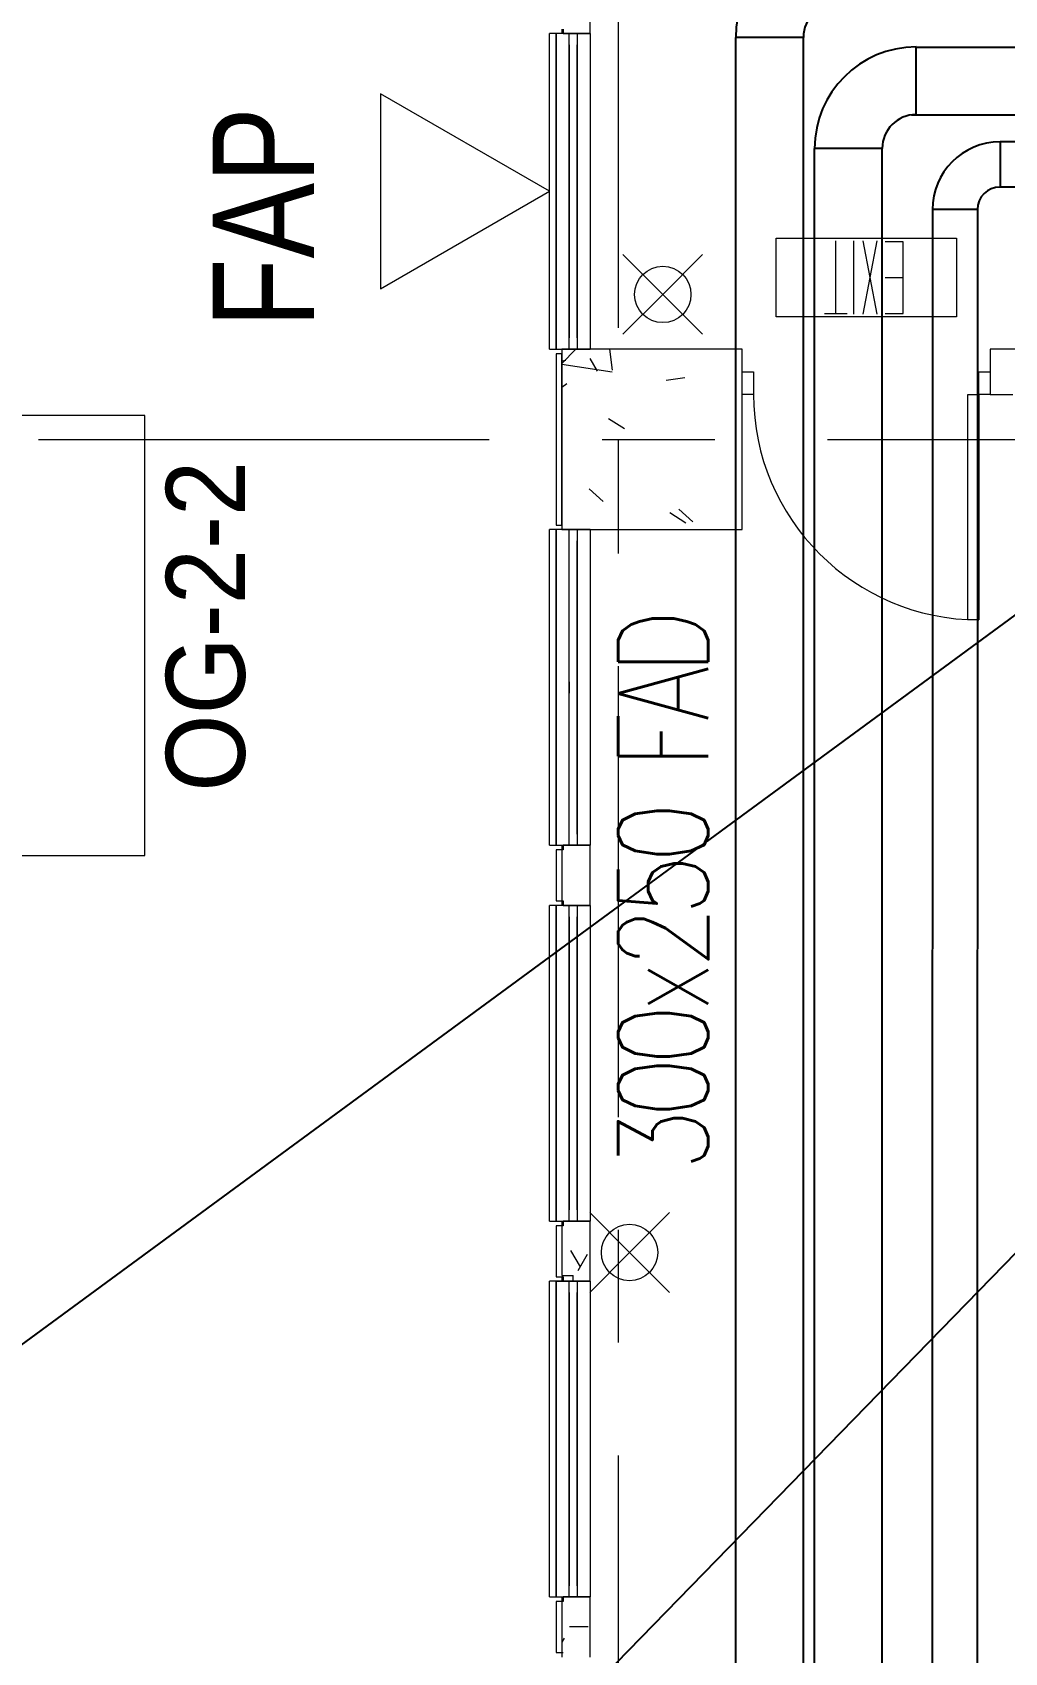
# Model space of a CAD drawing. Header units: millimetres. Extents: x 50620 to 404449, y -131543 to 97.
# Drawn here: x 346388 to 350701, y -47778 to -40593 of the extents above; entities that cross this region are included whole.
import ezdxf

# ---------------------------------------------------------------- set-up
doc = ezdxf.new("R2010")
doc.units = ezdxf.units.MM
doc.linetypes.add('IDA - Grid Line', pattern=[3500, 2000, -500, 500, -500])
for name, color, linetype, lineweight in [('1599_DB_A_BLK2_HQ_R21-2ND STOREY 20230517--$0$A-_DETA----_ED-1', 8, 'Continuous', 9), ('1599_DB_A_BLK2_HQ_R21-2ND STOREY 20230517--$0$A-_DOOR----_E', 8, 'Continuous', 9), ('1599_DB_A_BLK2_HQ_R21-2ND STOREY 20230517--$0$A-_GENM----_M', 8, 'Continuous', 9), ('1599_DB_A_BLK2_HQ_R21-2ND STOREY 20230517--$0$A-_WIND----_E', 8, 'Continuous', 9), ('1599_DB_A_BLK2_HQ_R21-2ND STOREY 20230517--$0$E-_LIGT----_E', 8, 'Continuous', 9), ('1599_DB_A_BLK2_HQ_R21-2ND STOREY 20230517--$0$S-_COLN----_E', 8, 'Continuous', 9), ('A-_ANOT----_A-1', 8, 'Continuous', 0), ('A-_FLOR----_E', 8, 'Continuous', 9), ('A-_GENM----_M', 8, 'Continuous', 9), ('A-_WALL----_E', 8, 'Continuous', 9), ('A-_WALL----_E-1', 8, 'Continuous', 18), ('A-_WALL----_H-2', 8, 'Continuous', 9), ('A-_WIND----_E', 8, 'Continuous', 9), ('E-LIGHT----E', 8, 'Continuous', 9), ('M-_ARCHI', 8, 'Continuous', 5), ('M-ACMV_FAD', 3, 'Continuous', 25), ('M-FA TEXT', 3, 'Continuous', 25), ('M_ACMV_ANNOTATION', 7, 'Continuous', 20), ('S-_COLN----_E', 8, 'Continuous', 5), ('S-_COLN----_E-1', 8, 'Continuous', 5), ('S-_COLN----_E-2', 8, 'Continuous', 5)]:
    doc.layers.add(name, color=color, linetype=linetype, lineweight=lineweight)
doc.layers.add('S-_ANOTGRID_E-1', color=9, linetype='IDA - Grid Line', lineweight=5, true_color=0x808080)
doc.styles.add('Arial', font='arial.ttf', dxfattribs={"width": 0.8, "height": 300})
doc.styles.add('Arial_2', font='arial.ttf', dxfattribs={"width": 0.8, "height": 75})
doc.styles.get("Standard").update_dxf_attribs({"font": 'arial.ttf'})
doc.dimstyles.get("Standard").update_dxf_attribs({"dimtxt": 200, "dimasz": 150, "dimexe": 0.18, "dimexo": 0.0625, "dimgap": 10, "dimtad": 1, "dimtih": 1, "dimtoh": 1, "dimdec": 0, "dimzin": 0, "dimdsep": 46, "dimtxsty": 'Standard', "dimcen": 0.09, "dimclrd": 256, "dimclre": 256, "dimclrt": 256, "dimadec": 0, "dimazin": 0, "dimtfac": 1, "dimtdec": 0, "dimtofl": 0, "dimtmove": 0, "dimatfit": 3, "dimfxl": 1, "dimtolj": 1, "dimtzin": 0, "dimarcsym": 1})
pattern_1 = [(6e-11, (-28420.7, -5558.67), (1016, 254), [83.82, -678.18, 83.82, -678.18, -4064]), (6e-11, (-28420.7, -5558.67), (1016, 254), [-1524, 83.82, -1440.18, 83.82, -678.18, -1778]), (6e-11, (-28420.7, -5558.67), (1016, 254), [-3810, 83.82, -424.18, 83.82, -1186.18]), (120, (-28039.7, -5431.67), (-727.9705, 752.882), [83.82, -678.18, 83.82, -678.18, -4064]), (120, (-28039.7, -5431.67), (-727.9705, 752.882), [-1524, 83.82, -1440.18, 83.82, -678.18, -1778]), (120, (-28039.7, -5431.67), (-727.9705, 752.882), [-3810, 83.82, -424.18, 83.82, -1186.18]), (240, (-27912.7, -4923.67), (-288.0295, -1006.882), [83.82, -678.18, 83.82, -678.18, -4064]), (240, (-27912.7, -4923.67), (-288.0295, -1006.882), [-1524, 83.82, -1440.18, 83.82, -678.18, -1778]), (240, (-27912.7, -4923.67), (-288.0295, -1006.882), [-3810, 83.82, -424.18, 83.82, -1186.18])]
pattern_2 = [(6e-11, (-28420.7, -3975.34), (1016, 254), [83.82, -678.18, 83.82, -678.18, -4064]), (6e-11, (-28420.7, -3975.34), (1016, 254), [-1524, 83.82, -1440.18, 83.82, -678.18, -1778]), (6e-11, (-28420.7, -3975.34), (1016, 254), [-3810, 83.82, -424.18, 83.82, -1186.18]), (120, (-28039.7, -3848.34), (-727.9705, 752.8818), [83.82, -678.18, 83.82, -678.18, -4064]), (120, (-28039.7, -3848.34), (-727.9705, 752.8818), [-1524, 83.82, -1440.18, 83.82, -678.18, -1778]), (120, (-28039.7, -3848.34), (-727.9705, 752.8818), [-3810, 83.82, -424.18, 83.82, -1186.18]), (240, (-27912.7, -3340.34), (-288.0295, -1006.8818), [83.82, -678.18, 83.82, -678.18, -4064]), (240, (-27912.7, -3340.34), (-288.0295, -1006.8818), [-1524, 83.82, -1440.18, 83.82, -678.18, -1778]), (240, (-27912.7, -3340.34), (-288.0295, -1006.8818), [-3810, 83.82, -424.18, 83.82, -1186.18])]

# ---------------------------------------------------------------- blocks, each defined once
blk = doc.blocks.new('IDA - Casement w Top Hung - 2 Panels - 1400L X 1800H - B2-AW01-3560557-BLK 2 2ND STOREY PLAN')
at = {"layer": 'A-_WIND----_E'}
for p, q in [((-700, 17.5), (700, 17.5)), ((-700, 17.5), (-700, -17.5)), ((-615, 17.5), (-650, 17.5)), ((-650, 17.5), (-25, 17.5)), ((-650, 17.5), (650, 17.5)), ((650, 17.5), (-650, 17.5)), ((-35, 17.5), (-615, 17.5)), ((-615, 17.5), (-60, 17.5)), ((0, 17.5), (-35, 17.5)), ((-24.9, 17.5), (25, 17.5)), ((35, 17.5), (0, 17.5)), ((25, 17.5), (650, 17.5)), ((615, 17.5), (35, 17.5)), ((60, 17.5), (615, 17.5)), ((650, 17.5), (615, 17.5)), ((700, 17.5), (700, -17.5)), ((700, -17.5), (-700, -17.5)), ((-650, -17.5), (-615, -17.5)), ((-25, -17.5), (-650, -17.5)), ((650, -17.5), (-650, -17.5)), ((650, -17.5), (-650, -17.5)), ((-615, -17.5), (-35, -17.5)), ((-60, -17.5), (-615, -17.5)), ((-35, -17.5), (0, -17.5)), ((-24.9, -17.5), (25, -17.5)), ((0, -17.5), (35, -17.5)), ((650, -17.5), (25, -17.5)), ((35, -17.5), (615, -17.5)), ((615, -17.5), (60, -17.5)), ((615, -17.5), (650, -17.5))]:
    blk.add_line(p, q, dxfattribs=at)
blk = doc.blocks.new('IDA - Casement w Top Hung - 2 Panels - 1400L X 1800H - B2-AW01-3560558-BLK 2 2ND STOREY PLAN')
at = {"layer": 'A-_WIND----_E'}
for p, q in [((-700, 17.5), (700, 17.5)), ((-700, 17.5), (-700, -17.5)), ((-650, 17.5), (-615, 17.5)), ((-650, 17.5), (-25, 17.5)), ((-650, 17.5), (650, 17.5)), ((-650, 17.5), (650, 17.5)), ((-615, 17.5), (-35, 17.5)), ((-615, 17.5), (-60, 17.5)), ((-35, 17.5), (0, 17.5)), ((25, 17.5), (-24.9, 17.5)), ((0, 17.5), (35, 17.5)), ((25, 17.5), (650, 17.5)), ((35, 17.5), (615, 17.5)), ((60, 17.5), (615, 17.5)), ((615, 17.5), (650, 17.5)), ((700, 17.5), (700, -17.5)), ((700, -17.5), (-700, -17.5)), ((-615, -17.5), (-650, -17.5)), ((-25, -17.5), (-650, -17.5)), ((650, -17.5), (-650, -17.5)), ((-650, -17.5), (650, -17.5)), ((-35, -17.5), (-615, -17.5)), ((-60, -17.5), (-615, -17.5)), ((0, -17.5), (-35, -17.5)), ((25, -17.5), (-24.9, -17.5)), ((35, -17.5), (0, -17.5)), ((650, -17.5), (25, -17.5)), ((615, -17.5), (35, -17.5)), ((615, -17.5), (60, -17.5)), ((650, -17.5), (615, -17.5))]:
    blk.add_line(p, q, dxfattribs=at)
blk = doc.blocks.new('Wall Motif - Type 1-2673956-BLK 2 2ND STOREY PLAN')
at = {"layer": 'A-_GENM----_M'}
for p, q in [((-575, -75), (825, -75)), ((-575, -75), (-575, -105)), ((825, -105), (-575, -105)), ((-525, -75), (81.1, -75)), ((81.1, -105), (-525, -105)), ((-481.1, -75), (125, -75)), ((-481.1, -75), (731.1, -75)), ((125, -105), (-481.1, -105)), ((731.1, -105), (-481.1, -105)), ((125, -75), (731.1, -75)), ((731.1, -105), (125, -105)), ((168.9, -75), (775, -75)), ((775, -105), (168.9, -105)), ((825, -105), (825, -75))]:
    blk.add_line(p, q, dxfattribs=at)
blk = doc.blocks.new('1599_DB_A_BLK2_HQ_R21-2ND STOREY 20230517--$0$IDA - Exit Sign - IDA - Exit Sign - One Side-2587573-LINKVIEW_BLK2_2ND STOREY')
at = {"layer": '1599_DB_A_BLK2_HQ_R21-2ND STOREY 20230517--$0$A-_DETA----_ED-1', "color": 8}
for p, q in [((-163.9, -115.1), (-163.9, -432.5)), ((-83.9, -115.1), (-163.9, -115.1)), ((-48.9, -112.8), (14, -437.8)), ((14, -112.8), (-48.9, -437.8)), ((55.1, -112.8), (55.1, -437.8)), ((185.1, -115.3), (85.1, -115.3)), ((135.1, -115.3), (135.1, -437.8)), ((-83.9, -275), (-163.9, -275)), ((-163.9, -432.5), (-83.9, -432.5))]:
    blk.add_line(p, q, dxfattribs=at)
at = {"layer": '1599_DB_A_BLK2_HQ_R21-2ND STOREY 20230517--$0$E-_LIGT----_E', "color": 8}
for p, q in [((-400, -450), (-400, -100)), ((-400, -100), (400, -100)), ((400, -100), (400, -450)), ((400, -450), (-400, -450))]:
    blk.add_line(p, q, dxfattribs=at)
blk = doc.blocks.new('1599_DB_A_BLK2_HQ_R21-2ND STOREY 20230517--$0$IDA- Fire Extinguisher - 3kg AB-3508500-LINKVIEW_BLK2_2ND STOREY')
at = {"layer": '1599_DB_A_BLK2_HQ_R21-2ND STOREY 20230517--$0$A-_DETA----_ED-1', "lineweight": 0}
for p in [(-176.8, 376.8), (176.8, 376.8), (-176.8, 23.2), (176.8, 23.2)]:
    blk.add_line(p, (0, 200), dxfattribs=at)
blk.add_circle((0, 200), 125, dxfattribs=at)
blk = doc.blocks.new('1599_DB_A_BLK2_HQ_R21-2ND STOREY 20230517--$0$IDA - F - Single - Swing - 1100L X 2200H - B2-TD01-3240952-LINKVIEW_BLK2_2ND STOREY')
at = {"layer": '1599_DB_A_BLK2_HQ_R21-2ND STOREY 20230517--$0$A-_DOOR----_E'}
for p, q in [((-550, 50), (-500, 50)), ((-500, 50), (-500, -50)), ((500, 50), (550, 50)), ((500, -50), (500, 50)), ((-500, -50), (-550, -50)), ((450, -50), (500, -50)), ((450, -1050), (450, -50)), ((500, -50), (500, -1050)), ((550, -50), (500, -50)), ((500, -1050), (450, -1050))]:
    blk.add_line(p, q, dxfattribs=at)
blk.add_arc((500, -50), 1000, 180, 270, dxfattribs=at)
blk = doc.blocks.new('1599_DB_A_BLK2_HQ_R21-2ND STOREY 20230517--$0$Wall Motif - Type 1-2673956-LINKVIEW_BLK2_2ND STOREY')
at = {"layer": '1599_DB_A_BLK2_HQ_R21-2ND STOREY 20230517--$0$A-_GENM----_M'}
for p, q in [((-575, -75), (825, -75)), ((-575, -75), (-575, -105)), ((825, -105), (-575, -105)), ((825, -105), (825, -75))]:
    blk.add_line(p, q, dxfattribs=at)
blk = doc.blocks.new('1599_DB_A_BLK2_HQ_R21-2ND STOREY 20230517--$0$IDA - Casement w Top Hung - 2 Panels - 1400L X 1800H - B2-AW01-3560557-LINKVIEW_BLK2_2ND STOREY')
at = {"layer": '1599_DB_A_BLK2_HQ_R21-2ND STOREY 20230517--$0$A-_WIND----_E'}
for p, q in [((-700, 17.5), (700, 17.5)), ((-700, 17.5), (-700, -17.5)), ((700, 17.5), (700, -17.5)), ((700, -17.5), (-700, -17.5))]:
    blk.add_line(p, q, dxfattribs=at)
blk = doc.blocks.new('1599_DB_A_BLK2_HQ_R21-2ND STOREY 20230517--$0$IDA - Casement w Top Hung - 2 Panels - 1400L X 1800H - B2-AW01-3560558-LINKVIEW_BLK2_2ND STOREY')
at = {"layer": '1599_DB_A_BLK2_HQ_R21-2ND STOREY 20230517--$0$A-_WIND----_E'}
for p, q in [((-700, 17.5), (700, 17.5)), ((-700, 17.5), (-700, -17.5)), ((700, 17.5), (700, -17.5)), ((700, -17.5), (-700, -17.5))]:
    blk.add_line(p, q, dxfattribs=at)
blk = doc.blocks.new('ARCHI 2ND_2024 09 11')
at = {"layer": '1599_DB_A_BLK2_HQ_R21-2ND STOREY 20230517--$0$S-_COLN----_E', "lineweight": 5}
h = blk.add_hatch(dxfattribs=at)
h.set_pattern_fill('FP_1', color=8, style=0, pattern_type=2)
h.set_pattern_definition([(50, (-28420.7, -3975.3), (1821.84, -159.39), [190.5, -2095.5]), (355, (-28420.7, -3975.3), (-352.43, 1910.57), [152.4, -1676.4]), (100.451, (-28268.9, -3988.6), (1469.43, 1751.17), [161.9, -1780.9]), (46.184, (-28420.7, -3467.3), (2710.8, -420.43), [285.75, -3143.25]), (96.636, (-28194.8, -3502.4), (2374.03, 2474.3), [242.85, -2671.35]), (351.184, (-28420.7, -3467.3), (2374.05, 2474.25), [228.6, -2514.6]), (21, (-28166.7, -3594.3), (1516.14, -1022.65), [190.5, -2095.5]), (326, (-28166.7, -3594.3), (618.02, 1841.88), [152.4, -1676.4]), (71.451, (-28040.4, -3679.6), (2134.17, 819.21), [161.9, -1780.9]), (37.5, (-28420.7, -3975.34), (30.886, 845.55), [83.82, -1572.26, 83.82, -1617.98, -1682.75]), (37.5, (-28420.7, -3975.34), (30.886, 845.55), [-3357.88, 83.82, -1598.93]), (7.5, (-28420.7, -3975.3), (668.197, 1001.806), [83.82, -886.46, 83.82, -1534.16, -641.35]), (7.5, (-28420.7, -3975.3), (668.197, 1001.806), [-2588.26, 83.82, -557.53]), (327.5, (-28987.1, -3975.34), (1355.91, -57.29), [83.82, -551.18, 83.82, -1897.38, -2628.9]), (327.5, (-28987.1, -3975.34), (1355.91, -57.29), [-2616.2, 83.82, -2545.08]), (317.5, (-29241.1, -3975.3), (1481.29, 254.27), [83.82, -741.68, 83.82, -1231.9, -1866.9]), (317.5, (-29241.1, -3975.3), (1481.29, 254.27), [-2141.22, 83.82, -1783.08])])
h.paths.add_polyline_path([(-36182.7, -14800), (-35450, -14800), (-35450, -14000), (-36250, -14000), (-36250, -14800), (-36217.7, -14800)], flags=0)
h = blk.add_hatch(dxfattribs=at)
h.set_pattern_fill('FP_3', color=8, style=0, pattern_type=2)
h.set_pattern_definition(pattern_1)
h.paths.add_polyline_path([(-35450, -14100), (-35450, -14000), (-36125, -14000), (-36125, -14100), (-35783.8, -14100)], flags=0)
h = blk.add_hatch(dxfattribs=at)
h.set_pattern_fill('FP_3', color=8, style=0, pattern_type=2)
h.set_pattern_definition(pattern_1)
h.paths.add_polyline_path([(-33077.7, -14100), (-23250, -14100), (-23250, -14000), (-34350, -14000), (-34350, -14100), (-34150, -14100)], flags=0)
h = blk.add_hatch(dxfattribs=at)
h.set_pattern_fill('FP_3', color=8, style=0, pattern_type=2)
h.set_pattern_definition(pattern_2)
h.paths.add_polyline_path([(-36182.7, -16466.7), (-36125, -16466.7), (-36125, -16200), (-36245, -16200), (-36245, -16220), (-36250, -16220), (-36250, -16446.7), (-36245, -16446.7), (-36245, -16466.7), (-36217.7, -16466.7)], flags=0)
h = blk.add_hatch(dxfattribs=at)
h.set_pattern_fill('FP_3', color=8, style=0, pattern_type=2)
h.set_pattern_definition(pattern_2)
h.paths.add_polyline_path([(-36125, -19800), (-36125, -19533.3), (-36245, -19533.3), (-36245, -19553), (-36250, -19553), (-36250, -19780), (-36245, -19780), (-36245, -19800), (-36182.7, -19800)], flags=0)
at = {"layer": 'A-_WALL----_H-2', "lineweight": 5}
h = blk.add_hatch(dxfattribs=at)
h.set_pattern_fill('FP_3', color=256, style=0, pattern_type=2)
h.set_pattern_definition([(360, (102886.37, 38752.37), (1016, 254), [83.82, -678.18, 83.82, -678.18, -4064]), (360, (102886.37, 38752.37), (1016, 254), [-1524, 83.82, -1440.18, 83.82, -678.18, -1778]), (360, (102886.37, 38752.37), (1016, 254), [-3810, 83.82, -424.18, 83.82, -1186.18]), (120, (103267.37, 38879.37), (-727.97045, 752.8818), [83.82, -678.18, 83.82, -678.18, -4064]), (120, (103267.37, 38879.37), (-727.97045, 752.8818), [-1524, 83.82, -1440.18, 83.82, -678.18, -1778]), (120, (103267.37, 38879.37), (-727.97045, 752.8818), [-3810, 83.82, -424.18, 83.82, -1186.18]), (240, (103394.37, 39387.37), (-288.02955, -1006.8818), [83.82, -678.18, 83.82, -678.18, -4064]), (240, (103394.37, 39387.37), (-288.02955, -1006.8818), [-1524, 83.82, -1440.18, 83.82, -678.18, -1778]), (240, (103394.37, 39387.37), (-288.02955, -1006.8818), [-3810, 83.82, -424.18, 83.82, -1186.18])])
h.paths.add_polyline_path([(-36245, -19800), (-36125, -19800), (-36125, -19533.3), (-36245, -19533.7), (-36246.7, -19553), (-36250, -19554.6), (-36250, -19780), (-36245, -19780.6)])
h.paths.add_polyline_path([(-36200, -18133.3), (-36125, -18133), (-36125, -17866.7), (-36245, -17866.9), (-36246.7, -17886.7), (-36250, -17888.9), (-36250, -18108.3), (-36200, -18108.3), (-36200, -18133)])
h.paths.add_polyline_path([(-36217.7, -16466.7), (-36125, -16466.7), (-36125, -16200), (-36245, -16200.7), (-36245, -16220), (-36250, -16220), (-36250, -16446.7), (-36245, -16447.3), (-36245, -16466.7)])
h.paths.add_polyline_path([(-36245, -12600), (-36125, -12600), (-36125, -12333.3), (-36245, -12335.4), (-36245, -12353.3), (-36250, -12354.2), (-36250, -12580), (-36245, -12582)])
h.paths.add_polyline_path([(-36210.3, -10933.3), (-36125, -10933.3), (-36125, -10616.7), (-36245, -10619.3), (-36245, -10636.7), (-36250, -10637.5), (-36250, -10913.3), (-36245, -10915.9), (-36245, -10933.3), (-36217.5, -10933.3)])
h.paths.add_polyline_path([(-36245, -9216.7), (-36125, -9216.7), (-36125, -9000), (-36245, -9000), (-36245, -9020), (-36250, -9020), (-36250, -9196.7), (-36245, -9196.7), (-36245, -9199.8)])
h.paths.add_polyline_path([(-36182.7, -5400), (-36125, -5400), (-36125, -5183.3), (-36245, -5183.3), (-36245, -5203.3), (-36250, -5204.2), (-36250, -5380), (-36245, -5380), (-36245, -5400), (-36217.5, -5400)])
h.paths.add_polyline_path([(-36217.7, -3783.3), (-36125, -3783.3), (-36125, -3566.7), (-36245, -3566.7), (-36245, -3586.7), (-36250, -3586.7), (-36250, -3763.3), (-36245, -3763.3), (-36245, -3783.3)])
h.paths.add_polyline_path([(-36217.5, -2166.7), (-36125, -2166.7), (-36125, -1950), (-36245, -1950), (-36245, -1970), (-36250, -1970.8), (-36250, -2146.7), (-36245, -2146.7), (-36245, -2166.7), (-36217.7, -2166.7)])
at = {"layer": 'S-_COLN----_E-2', "lineweight": 5}
h = blk.add_hatch(dxfattribs=at)
h.set_pattern_fill('FP_40', color=256, style=0, pattern_type=2)
h.set_pattern_definition([(50, (102886.4, 38752.4), (1821.841, -159.39), [190.5, -2095.5]), (355, (102886.4, 38752.4), (-352.428, 1910.567), [152.4, -1676.4]), (100.451, (103038.2, 38739.1), (1469.426, 1751.166), [161.9, -1780.9]), (46.184, (102886.4, 39260.4), (2710.79, -420.428), [285.75, -3143.25]), (96.636, (103112.3, 39225.3), (2374.026, 2474.276), [242.85, -2671.35]), (351.184, (102886.4, 39260.4), (2374.05, 2474.25), [228.6, -2514.6]), (21, (103140.4, 39133.4), (1516.143, -1022.652), [190.5, -2095.5]), (326, (103140.4, 39133.4), (618.02, 1841.88), [152.4, -1676.4]), (71.451, (103266.7, 39048.2), (2134.171, 819.212), [161.9, -1780.9]), (37.5, (102886.4, 38752.4), (30.886, 845.5504), [83.82, -1572.26, 83.82, -1617.98, -1682.75]), (37.5, (102886.4, 38752.4), (30.886, 845.5504), [-3357.88, 83.82, -1598.93]), (7.5, (102886.4, 38752.4), (668.1966, 1001.806), [83.82, -886.46, 83.82, -1534.16, -641.35]), (7.5, (102886.4, 38752.4), (668.1966, 1001.806), [-2588.26, 83.82, -557.53]), (327.5, (102319.95, 38752.4), (1355.9093, -57.2896), [83.82, -551.18, 83.82, -1897.38, -2628.9]), (327.5, (102319.95, 38752.4), (1355.9093, -57.2896), [-2616.2, 83.82, -2545.08]), (317.5, (102066, 38752.4), (1481.293, 254.266), [83.82, -741.68, 83.82, -1231.9, -1866.9]), (317.5, (102066, 38752.4), (1481.293, 254.266), [-2141.22, 83.82, -1783.08])])
h.paths.add_polyline_path([(-36125, -14800), (-35450, -14800), (-35450, -14000), (-36250, -14000), (-36250, -14800), (-36182.7, -14800)])
at = {"layer": '1599_DB_A_BLK2_HQ_R21-2ND STOREY 20230517--$0$S-_COLN----_E', "color": 8, "lineweight": 5}
for p, q in [((-36125, -12600), (-36125, -12516.7)), ((-36275, -14000), (-36275, -12600)), ((-36245, -12600), (-36275, -12600)), ((-36250, -12580), (-36250, -12600)), ((-36245, -12580), (-36245, -12600)), ((-36245, -12600), (-36217.7, -12600)), ((-36182.7, -12600), (-36125, -12600)), ((-36125, -12600), (-36125, -14000)), ((-36275, -14000), (-36250, -14000)), ((-36250, -14000), (-36250, -14020)), ((-36217.7, -14000), (-36250, -14000)), ((-35450, -14000), (-36182.7, -14000)), ((-35450, -14000), (-36125, -14000)), ((-35450, -14100), (-35450, -14000)), ((-35450, -14800), (-35450, -14000)), ((-34350, -14000), (-34350, -14200)), ((-23250, -14000), (-34350, -14000)), ((-36250, -14020), (-36275, -14020)), ((-36275, -14020), (-36275, -14780)), ((-36250, -14780), (-36250, -14020)), ((-36250, -14020), (-36250, -14780)), ((-34350, -14200), (-34250, -14200)), ((-36275, -14780), (-36250, -14780)), ((-36275, -16200), (-36275, -14800)), ((-36250, -14800), (-36275, -14800)), ((-36250, -14780), (-36250, -14800)), ((-36250, -14800), (-36217.7, -14800)), ((-36182.7, -14800), (-35450, -14800)), ((-36125, -14800), (-36125, -16200)), ((-36275, -16200), (-36245, -16200)), ((-36275, -16220), (-36275, -16446.7)), ((-36245, -16220), (-36275, -16220)), ((-36250, -16200), (-36250, -16220)), ((-36250, -16220), (-36250, -16446.7)), ((-36245, -16200), (-36245, -16220)), ((-36217.7, -16200), (-36245, -16200)), ((-36125, -16200), (-36182.7, -16200)), ((-36125, -16466.7), (-36125, -16200)), ((-36275, -16446.7), (-36245, -16446.7)), ((-36250, -16446.7), (-36250, -16466.7)), ((-36245, -16446.7), (-36245, -16466.7)), ((-36275, -17866.7), (-36275, -16466.7)), ((-36245, -16466.7), (-36275, -16466.7)), ((-36245, -16466.7), (-36217.7, -16466.7)), ((-36182.7, -16466.7), (-36125, -16466.7)), ((-36125, -16466.7), (-36125, -17866.7)), ((-36275, -17866.7), (-36245, -17866.7)), ((-36275, -17886.7), (-36275, -18113)), ((-36245, -17886.7), (-36275, -17886.7)), ((-36250, -17866.7), (-36250, -17886.7)), ((-36250, -17886.7), (-36250, -18108.3)), ((-36245, -17866.7), (-36245, -17886.7)), ((-36217.7, -17866.7), (-36245, -17866.7)), ((-36125, -17866.7), (-36182.7, -17866.7)), ((-36125, -18133.3), (-36125, -17866.7)), ((-36275, -18113), (-36245, -18113)), ((-36275, -18133), (-36275, -18133.3)), ((-36245, -18133), (-36275, -18133)), ((-36275, -19533), (-36275, -18133.3)), ((-36275, -18133.3), (-36217.7, -18133.3)), ((-36250, -18108.3), (-36200, -18108.3)), ((-36250, -18113), (-36250, -18133)), ((-36245, -18113), (-36245, -18133)), ((-36200, -18133.3), (-36200, -18108.3)), ((-36182.7, -18133.3), (-36125, -18133.3)), ((-36125, -18133.3), (-36125, -19533.3)), ((-36275, -19533), (-36245, -19533)), ((-36250, -19533), (-36250, -19553)), ((-36245, -19533), (-36245, -19533.3)), ((-36245, -19533.3), (-36245, -19553)), ((-36217.7, -19533.3), (-36245, -19533.3)), ((-36125, -19533.3), (-36182.7, -19533.3)), ((-36125, -19800), (-36125, -19533.3)), ((-36275, -19553), (-36275, -19780)), ((-36245, -19553), (-36275, -19553)), ((-36250, -19553), (-36250, -19780)), ((-36275, -19780), (-36245, -19780))]:
    blk.add_line(p, q, dxfattribs=at)
at = {"layer": 'A-_ANOT----_A-1', "lineweight": 5}
for p, q in [((-36305, -13299.7), (-37055, -12866.7)), ((-37055, -12866.7), (-37055, -13732.7)), ((-37055, -13732.7), (-36305, -13299.7))]:
    blk.add_line(p, q, dxfattribs=at)
at = {"layer": 'A-_FLOR----_E', "lineweight": 5}
for p, q in [((-36250, -12580), (-36250, -12600)), ((-36250, -14000), (-36250, -14800)), ((-36250, -16200), (-36250, -16220)), ((-36250, -16220), (-36250, -16446.7)), ((-36250, -16446.7), (-36250, -16466.7)), ((-36250, -17866.7), (-36250, -17886.7)), ((-36250, -17886.7), (-36250, -18108.3)), ((-36250, -18113), (-36250, -18133)), ((-36250, -19533), (-36250, -19553)), ((-36250, -19554.6), (-36250, -19780)), ((-36250, -19780), (-36250, -19800))]:
    blk.add_line(p, q, dxfattribs=at)
at = {"layer": 'A-_WALL----_E', "lineweight": 5}
for p, q in [((-36245, -12600), (-36275, -12600)), ((-36275, -14000), (-36275, -12600)), ((-36125, -12600), (-36245, -12600)), ((-36125, -12600), (-36125, -14000)), ((-36275, -14000), (-36125, -14000)), ((-36250, -14780), (-36250, -14020)), ((-36125, -14800), (-36275, -14800)), ((-36275, -16200), (-36275, -14800)), ((-36125, -14800), (-36125, -16200)), ((-36275, -16200), (-36245, -16200)), ((-36250, -16220), (-36250, -16446.7)), ((-36250, -16220), (-36250, -16446.7)), ((-36245, -16200), (-36125, -16200)), ((-36245, -16466.7), (-36275, -16466.7)), ((-36275, -17866.7), (-36275, -16466.7)), ((-36125, -16466.7), (-36245, -16466.7)), ((-36125, -16466.7), (-36125, -17866.7)), ((-36275, -17866.7), (-36245, -17866.7)), ((-36250, -17886.7), (-36250, -18108.3)), ((-36250, -17886.7), (-36250, -18108.3)), ((-36245, -17866.7), (-36125, -17866.7)), ((-36125, -18133.3), (-36275, -18133.3)), ((-36275, -19533), (-36275, -18133.3)), ((-36250, -18108.3), (-36200, -18108.3)), ((-36200, -18133.3), (-36200, -18108.3)), ((-36125, -18133.3), (-36125, -19533.3)), ((-36275, -19533), (-36245, -19533)), ((-36245, -19533), (-36245, -19533.3)), ((-36245, -19533.3), (-36125, -19533.3)), ((-36250, -19553), (-36250, -19780)), ((-36250, -19554.6), (-36250, -19780))]:
    blk.add_line(p, q, dxfattribs=at)
at = {"layer": 'A-_WALL----_E-1', "lineweight": 5}
for p, q in [((-36125, -12600), (-36125, -12516.7)), ((-36245, -12580), (-36245, -12600)), ((-36245, -12600), (-36125, -12600)), ((-36275, -14020), (-36275, -14780)), ((-36250, -14020), (-36275, -14020)), ((-36275, -14780), (-36250, -14780)), ((-36245, -16220), (-36275, -16220)), ((-36275, -16220), (-36275, -16446.7)), ((-36125, -16200), (-36245, -16200)), ((-36245, -16200), (-36245, -16220)), ((-36125, -16466.7), (-36125, -16200)), ((-36275, -16446.7), (-36245, -16446.7)), ((-36245, -16446.7), (-36245, -16466.7)), ((-36245, -16466.7), (-36125, -16466.7)), ((-36245, -17886.7), (-36275, -17886.7)), ((-36275, -17886.7), (-36275, -18113)), ((-36125, -17866.7), (-36245, -17866.7)), ((-36245, -17866.7), (-36245, -17886.7)), ((-36125, -18133.3), (-36125, -17866.7)), ((-36275, -18113), (-36245, -18113)), ((-36245, -18133), (-36275, -18133)), ((-36275, -18133), (-36275, -18133.3)), ((-36275, -18133.3), (-36125, -18133.3)), ((-36245, -18113), (-36245, -18133)), ((-36125, -19533.3), (-36245, -19533.3)), ((-36245, -19533.3), (-36245, -19553)), ((-36125, -19800), (-36125, -19533.3)), ((-36245, -19553), (-36275, -19553)), ((-36275, -19553), (-36275, -19780)), ((-36275, -19780), (-36245, -19780))]:
    blk.add_line(p, q, dxfattribs=at)
at = {"layer": 'E-LIGHT----E', "color": 8, "lineweight": 5}
blk.add_lwpolyline([(-38900, -16244.4), (-38100, -16244.4), (-38100, -14294.4), (-38900, -14294.4)], close=True, dxfattribs=at)
at = {"layer": 'S-_ANOTGRID_E-1', "color": 8, "lineweight": 5}
for p, q in [((-36000, 26594.8), (-36000, -83806.9)), ((-38572.1, -14400), (17962.1, -14400))]:
    blk.add_line(p, q, dxfattribs=at)
at = {"layer": 'S-_COLN----_E', "lineweight": 5}
blk.add_line((-36250, -14020), (-36250, -14780), dxfattribs=at)
at = {"layer": 'S-_COLN----_E-1', "lineweight": 5}
for p, q in [((-35450, -14000), (-36250, -14000)), ((-36250, -14000), (-36250, -14020)), ((-35450, -14800), (-35450, -14000)), ((-36250, -14780), (-36250, -14800)), ((-36250, -14800), (-35450, -14800))]:
    blk.add_line(p, q, dxfattribs=at)
at = {"layer": '1599_DB_A_BLK2_HQ_R21-2ND STOREY 20230517--$0$S-_COLN----_E', "color": 8, "lineweight": 5}
for name, p, rotation in [('1599_DB_A_BLK2_HQ_R21-2ND STOREY 20230517--$0$Wall Motif - Type 1-2673956-LINKVIEW_BLK2_2ND STOREY', (-36200, -13175), 270.0000000000586), ('1599_DB_A_BLK2_HQ_R21-2ND STOREY 20230517--$0$IDA - Casement w Top Hung - 2 Panels - 1400L X 1800H - B2-AW01-3560557-LINKVIEW_BLK2_2ND STOREY', (-36200.2, -13300), 270.0000000000586), ('1599_DB_A_BLK2_HQ_R21-2ND STOREY 20230517--$0$IDA - Exit Sign - IDA - Exit Sign - One Side-2587573-LINKVIEW_BLK2_2ND STOREY', (-34900, -13956.9), 180.0000000000585), ('1599_DB_A_BLK2_HQ_R21-2ND STOREY 20230517--$0$Wall Motif - Type 1-2673956-LINKVIEW_BLK2_2ND STOREY', (-36200, -15375), 270.0000000000586), ('1599_DB_A_BLK2_HQ_R21-2ND STOREY 20230517--$0$IDA - Casement w Top Hung - 2 Panels - 1400L X 1800H - B2-AW01-3560558-LINKVIEW_BLK2_2ND STOREY', (-36200.2, -15500), 90.0000000000586), ('1599_DB_A_BLK2_HQ_R21-2ND STOREY 20230517--$0$Wall Motif - Type 1-2673956-LINKVIEW_BLK2_2ND STOREY', (-36200, -17041.7), 270.0000000000586), ('1599_DB_A_BLK2_HQ_R21-2ND STOREY 20230517--$0$IDA - Casement w Top Hung - 2 Panels - 1400L X 1800H - B2-AW01-3560557-LINKVIEW_BLK2_2ND STOREY', (-36200.2, -17166.7), 270.0000000000586), ('1599_DB_A_BLK2_HQ_R21-2ND STOREY 20230517--$0$IDA- Fire Extinguisher - 3kg AB-3508500-LINKVIEW_BLK2_2ND STOREY', (-35950, -17805.7), 180.0000000000585), ('1599_DB_A_BLK2_HQ_R21-2ND STOREY 20230517--$0$Wall Motif - Type 1-2673956-LINKVIEW_BLK2_2ND STOREY', (-36200, -18708.3), 270.0000000000586), ('1599_DB_A_BLK2_HQ_R21-2ND STOREY 20230517--$0$IDA - Casement w Top Hung - 2 Panels - 1400L X 1800H - B2-AW01-3560557-LINKVIEW_BLK2_2ND STOREY', (-36200.2, -18833.3), 270.0000000000586)]:
    blk.add_blockref(name, p, dxfattribs=dict(at, rotation=rotation))
for name, p in [('1599_DB_A_BLK2_HQ_R21-2ND STOREY 20230517--$0$IDA- Fire Extinguisher - 3kg AB-3508500-LINKVIEW_BLK2_2ND STOREY', (-35802.5, -13956.9)), ('1599_DB_A_BLK2_HQ_R21-2ND STOREY 20230517--$0$IDA - F - Single - Swing - 1100L X 2200H - B2-TD01-3240952-LINKVIEW_BLK2_2ND STOREY', (-34900, -14150))]:
    blk.add_blockref(name, p, dxfattribs=at)
at = {"layer": 'A-_GENM----_M', "lineweight": 5, "rotation": 270}
for p in [(-36200, -13175), (-36200, -15375), (-36200, -17041.7), (-36200, -18708.3)]:
    blk.add_blockref('Wall Motif - Type 1-2673956-BLK 2 2ND STOREY PLAN', p, dxfattribs=at)
at = {"layer": 'A-_WIND----_E', "lineweight": 5}
for name, p, rotation in [('IDA - Casement w Top Hung - 2 Panels - 1400L X 1800H - B2-AW01-3560557-BLK 2 2ND STOREY PLAN', (-36200.2, -13300), 270), ('IDA - Casement w Top Hung - 2 Panels - 1400L X 1800H - B2-AW01-3560558-BLK 2 2ND STOREY PLAN', (-36200.2, -15500), 89.99999999999997), ('IDA - Casement w Top Hung - 2 Panels - 1400L X 1800H - B2-AW01-3560557-BLK 2 2ND STOREY PLAN', (-36200.2, -17166.7), 270), ('IDA - Casement w Top Hung - 2 Panels - 1400L X 1800H - B2-AW01-3560557-BLK 2 2ND STOREY PLAN', (-36200.2, -18833.3), 270)]:
    blk.add_blockref(name, p, dxfattribs=dict(at, rotation=rotation))
at = {"layer": 'A-_ANOT----_A-1', "lineweight": 5, "insert": (-37799.6, -13904.6), "char_height": 450, "width": 1463.08, "attachment_point": 1, "rotation": 90, "style": 'Arial_2'}
blk.add_mtext('FAP', dxfattribs=at)
at = {"layer": 'E-LIGHT----E', "color": 8, "lineweight": 5, "style": 'Arial', "width": 0.9}
blk.add_text('OG-2-2', height=350, rotation=90, dxfattribs=at).set_placement((-37656.7, -15961.9))

msp = doc.modelspace()

# ---------------------------------------------------------------- block references
at = {"layer": 'M-_ARCHI', "lineweight": 5, "extrusion": (0.000419962, 1.0854e-05, 1), "rotation": 359.9999887056363}
msp.add_blockref('ARCHI 2ND_2024 09 11', (384987.1, -27998.1, 422.1), dxfattribs=at)

# ---------------------------------------------------------------- next in the draw order: linework, layer by layer
at = {"layer": 'M-ACMV_FAD'}
for p, q in [((349808.4, -40615.1), (349508.4, -40615.1)), ((349508.4, -55708.4, 28.2), (349508.4, -40615.1)), ((349808.4, -55708.4, 28.2), (349808.4, -40615.1)), ((350308.4, -40957.6), (350308.4, -40657.6)), ((350308.4, -40659.1, -53.8), (352664.9, -40659.1, 10.9)), ((350287.5, -40959.1, -53.8), (352850.3, -40959.1, -53.8)), ((357542.3, -41078.8), (350680.7, -41078.8)), ((350680.7, -41078.8), (350680.7, -41278.8)), ((350158.4, -41107.6), (349858.4, -41107.6)), ((349858.4, -55358.4, 28.2), (349858.4, -41107.6)), ((350158.4, -55358.4, 28.2), (350158.4, -41107.6)), ((357542.3, -41278.8), (350680.7, -41278.8)), ((350380.7, -41378.8), (350378.6, -54971, 0)), ((350580.7, -41378.8), (350380.7, -41378.8)), ((350580.7, -41378.8), (350578.6, -54971, 0))]:
    msp.add_line(p, q, dxfattribs=at)
for centre, radius in [((349958.4, -40615.1), 450), ((349958.4, -40615.1), 150), ((350308.4, -41107.6), 450), ((350308.4, -41107.6), 150), ((350680.7, -41378.8), 300), ((350680.7, -41378.8), 100)]:
    msp.add_arc(centre, radius, 90, 180, dxfattribs=at)

# ---------------------------------------------------------------- next in the draw order: texts
at = {"layer": 'M-FA TEXT', "linetype": 'Continuous', "insert": (349386.6, -45641.8, 13), "char_height": 400, "width": 2988.368, "attachment_point": 7, "rotation": 90, "line_spacing_factor": 0.8, "style": 'Arial'}
msp.add_mtext('{\\Fromans|c0;\\T0.8;300x250 FAD}', dxfattribs=at)

# ---------------------------------------------------------------- next in the draw order: leaders
at = {"layer": 'M_ACMV_ANNOTATION'}
for points in [[(354463.5, -33278.3, 29.2), (344078.1, -42018.7, 29.2), (327112.3, -41933.3, 29.2)], [(354101.1, -40713.2, 21.6), (346287.2, -46451.9, 25), (326854.7, -46451.8, 33.1)], [(351567.5, -45167, -264.8), (345487.1, -51405.4, -262.2), (341287.1, -51405.3, -260.4)]]:
    msp.add_leader(points, dimstyle='Standard', override={"dimasz": 300, "dimtad": 0, "dimldrblk": 'DotBlank', "dimfxl": 100, "dimarcsym": 2}, dxfattribs=at)

doc.saveas('drawing.dxf')
